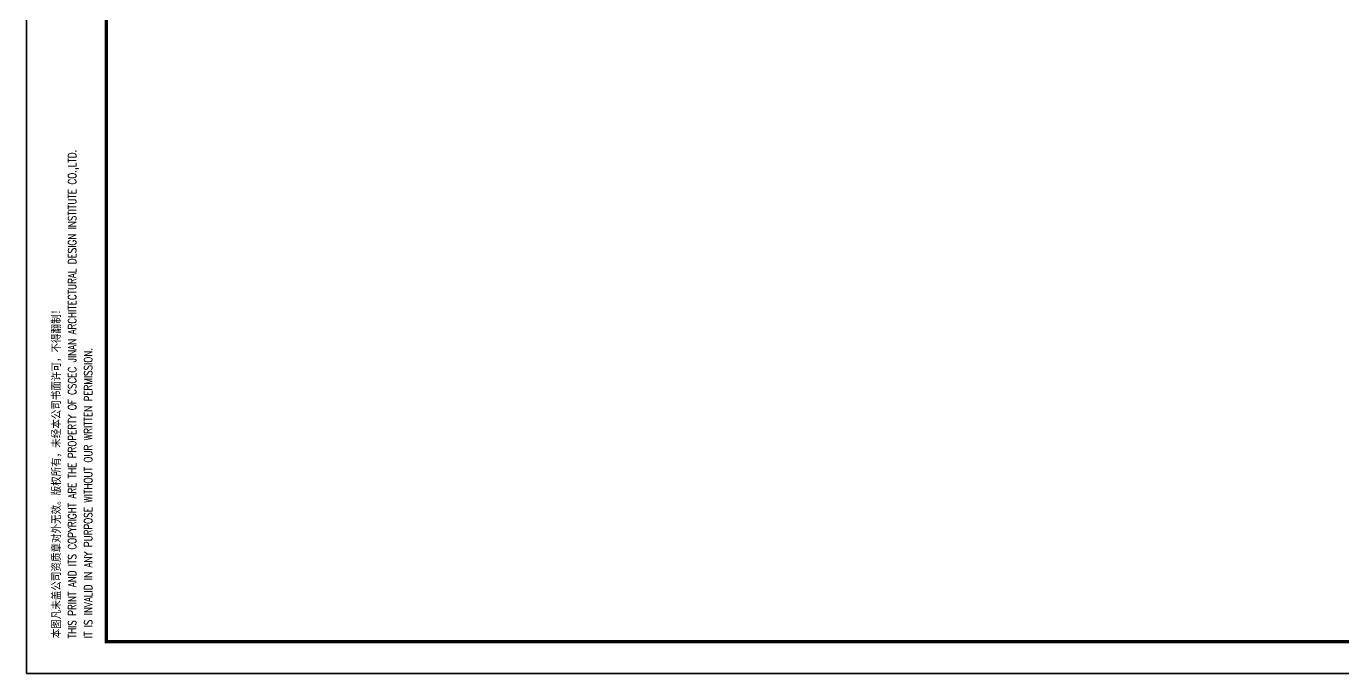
# Model space of a CAD drawing. Extents: x -55438775289 to -98440, y -7665632576 to 9496667396.
# Drawn here: x -573079 to -531969, y -32341 to -12127 of the extents above; entities that cross this region are included whole.
import ezdxf

# ---------------------------------------------------------------- set-up
doc = ezdxf.new("R2010")
doc.units = 0
doc.header["$LTSCALE"] = 1000
doc.layers.add('FRAME', color=7, linetype='CONTINUOUS')
doc.styles.add('FRAME-1', font='simhei.ttf')
doc.styles.add('FRAME-3', font='romans.shx', dxfattribs={"width": 0.7, "bigfont": 'hztxt.shx'})

# ---------------------------------------------------------------- blocks, each defined once
blk = doc.blocks.new('a1')
at = {"layer": 'FRAME'}
blk.add_lwpolyline([(32220, 126240), (116320, 126240), (116320, 185640), (32220, 185640)], close=True, dxfattribs=at)
at = {"layer": 'FRAME', "const_width": 100}
blk.add_lwpolyline([(34720, 127240), (115320, 127240), (115320, 184640), (34720, 184640)], close=True, dxfattribs=at)
at = {"layer": 'FRAME'}
for s, style, width, p in [('THIS PRINT AND ITS COPYRIGHT ARE THE PROPERTY OF CSCEC JINAN ARCHITECTURAL DESIGN INSTITUTE CO.,LTD.', 'FRAME-3', 0.8, (33776, 127344)), ('本图凡未盖公司资质章对外无效。版权所有，未经本公司书面许可，不得翻制！', 'FRAME-1', 0.85, (33276, 127344)), ('IT IS INVALID IN ANY PURPOSE WITHOUT OUR WRITTEN PERMISSION.', 'FRAME-3', 0.8, (34276, 127344))]:
    blk.add_text(s, height=250, rotation=90, dxfattribs=dict(at, style=style, width=width)).set_placement(p)
blk = doc.blocks.new('打印框')
at = {"layer": 'FRAME'}
blk.add_lwpolyline([(-894711, 340006), (-810611, 340006), (-810611, 280606), (-894711, 280606)], close=True, dxfattribs=at)

msp = doc.modelspace()

# ---------------------------------------------------------------- block references
at = {"layer": 'FRAME'}
for name, p in [('a1', (-605298, -158581)), ('打印框', (321633, -312947))]:
    msp.add_blockref(name, p, dxfattribs=at)

doc.saveas('drawing.dxf')
